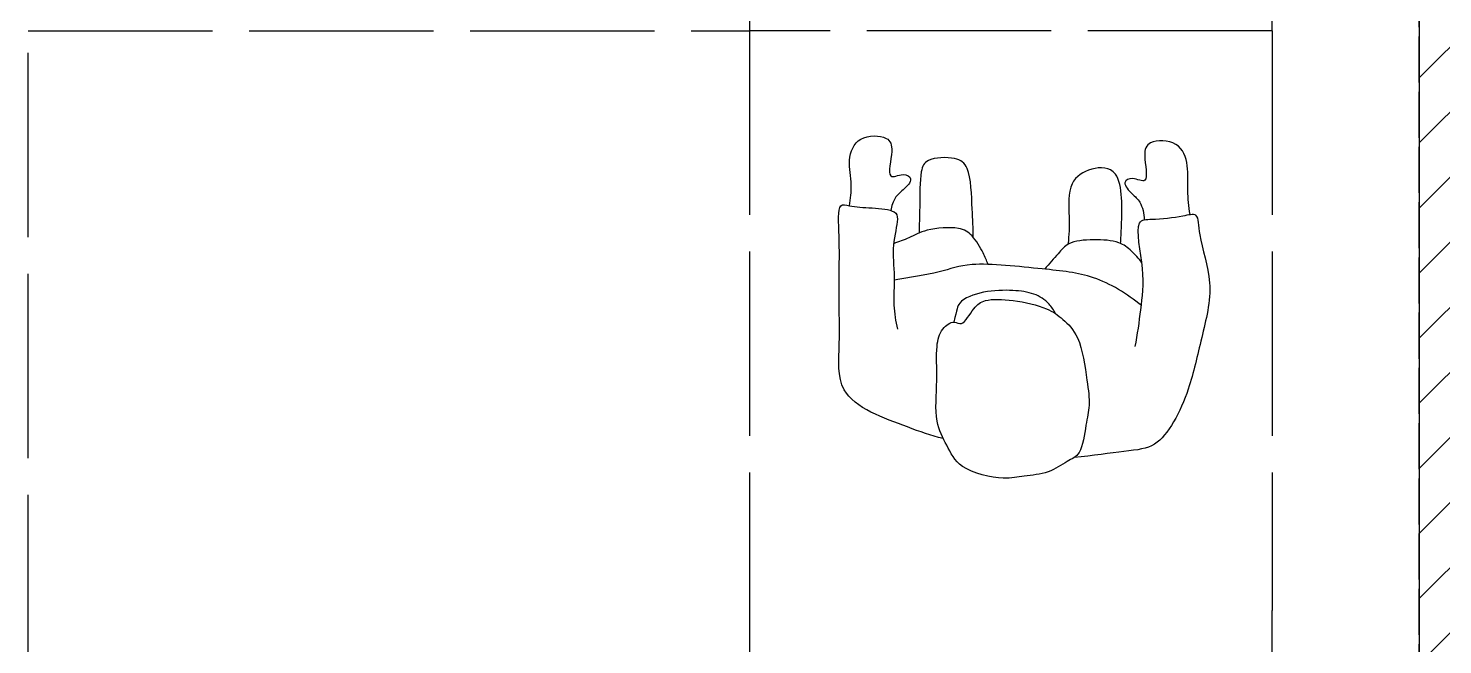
# Model space of a CAD drawing. Header units: millimetres. Extents: x -9564 to 78776, y -25260 to 24346.
# Drawn here: x 62035 to 63986, y -11831 to -10981 of the extents above; entities that cross this region are included whole.
import ezdxf

# ---------------------------------------------------------------- set-up
doc = ezdxf.new("R2010")
doc.units = ezdxf.units.MM
doc.header["$LTSCALE"] = 100
doc.linetypes.add('DASHED2', pattern=[0.762, 0.635, -0.127])
doc.linetypes.add('DASHEDX2', pattern=[3.048, 2.54, -0.508])
for name, color, linetype in [('Area proceso', 90, 'DASHEDX2'), ('Maquinas', 200, 'Continuous'), ('MUROS', 7, 'Continuous'), ('Personal', 20, 'Continuous')]:
    doc.layers.add(name, color=color, linetype=linetype)

# ---------------------------------------------------------------- blocks, each defined once
blk = doc.blocks.new('pa17-16')
for points, knots in [([(5.62, 2.5537), (5.6188, 2.5427), (5.6154, 2.5253), (5.6223, 2.4901), (5.6346, 2.4293), (5.661, 2.4064), (5.685, 2.3908), (5.7322, 2.3832), (5.7723, 2.3842), (5.7881, 2.3969), (5.8018, 2.4268), (5.8146, 2.4162), (5.8324, 2.4305), (5.8382, 2.4568), (5.8318, 2.5038), (5.8344, 2.5615), (5.8137, 2.5937), (5.7944, 2.6284), (5.7307, 2.6388), (5.7037, 2.6296), (5.6679, 2.626), (5.6442, 2.6055), (5.6228, 2.5961), (5.6214, 2.5667), (5.62, 2.5537)], [0, 0, 0, 0, 0.297584, 0.631064, 1.068635, 1.39533, 1.69617, 2.097861, 2.458938, 2.716293, 3.010442, 3.199165, 3.447293, 3.731671, 4.119196, 4.541864, 4.881702, 5.22714, 5.673063, 5.989311, 6.327668, 6.644571, 6.906626, 7.259736, 7.259736, 7.259736, 7.259736]), ([(5.5575, 2.4391), (5.5549, 2.4218), (5.5525, 2.3852), (5.5491, 2.3329), (5.5712, 2.2599), (5.5431, 2.2589), (5.5029, 2.2526), (5.4793, 2.2435), (5.4785, 2.2813), (5.4499, 2.3438), (5.4658, 2.4235), (5.4776, 2.5033), (5.5116, 2.5798), (5.5552, 2.585), (5.608, 2.5962), (5.6336, 2.6001)], [0, 0, 0, 0, 0.404899, 0.829805, 1.276298, 1.516647, 1.885942, 2.122553, 2.418487, 2.881882, 3.382407, 3.897515, 4.613825, 5.020942, 5.393355, 5.393355, 5.393355, 5.393355]), ([(5.8196, 2.5846), (5.837, 2.5819), (5.8817, 2.5675), (5.9755, 2.5418), (5.972, 2.4609), (5.9791, 2.3926), (5.9812, 2.315), (5.9891, 2.2612), (5.9692, 2.2664), (5.9401, 2.2663), (5.9063, 2.2668), (5.9005, 2.2811), (5.909, 2.3184), (5.9007, 2.3606), (5.9019, 2.4011), (5.8964, 2.4238), (5.8933, 2.4348)], [6.682038, 6.682038, 6.682038, 6.682038, 7.076266, 7.806153, 8.304227, 8.77662, 9.284333, 9.649979, 9.844608, 10.160206, 10.472731, 10.661147, 10.998544, 11.371438, 11.724832, 12.051545, 12.051545, 12.051545, 12.051545]), ([(5.6724, 2.3994), (5.675, 2.3947), (5.6837, 2.383), (5.7041, 2.3718), (5.7348, 2.3697), (5.774, 2.3728), (5.8085, 2.3874), (5.8116, 2.4015), (5.8144, 2.4199)], [0.121052, 0.121052, 0.121052, 0.121052, 0.297289, 0.584433, 0.895396, 1.26174, 1.600834, 1.760925, 1.760925, 1.760925, 1.760925]), ([(5.5522, 2.3809), (5.573, 2.3653), (5.6222, 2.3398), (5.6924, 2.3383), (5.7952, 2.3323), (5.8376, 2.352), (5.881, 2.3613), (5.9019, 2.366)], [0, 0, 0, 0, 0.49262, 0.970296, 1.525877, 1.91054, 2.357805, 2.357805, 2.357805, 2.357805]), ([(5.5552, 2.3206), (5.5597, 2.3147), (5.5706, 2.3043), (5.5892, 2.2916), (5.6248, 2.2913), (5.6613, 2.2967), (5.6731, 2.3154), (5.6858, 2.3299), (5.6912, 2.3378)], [0, 0, 0, 0, 0.262594, 0.520609, 0.853848, 1.185107, 1.43842, 1.738028, 1.738028, 1.738028, 1.738028]), ([(5.7713, 2.3359), (5.7736, 2.3305), (5.7786, 2.3203), (5.7954, 2.2951), (5.8154, 2.2848), (5.8612, 2.2906), (5.8838, 2.3057), (5.8988, 2.3117), (5.9058, 2.3148)], [0, 0, 0, 0, 0.233477, 0.532145, 0.79329, 1.163492, 1.458071, 1.725911, 1.725911, 1.725911, 1.725911]), ([(5.5867, 2.2952), (5.5866, 2.2877), (5.5872, 2.2667), (5.5883, 2.1873), (5.6353, 2.19), (5.6673, 2.2128), (5.6606, 2.2618), (5.6599, 2.2881), (5.6606, 2.3008)], [0.078483, 0.078483, 0.078483, 0.078483, 0.321516, 0.797556, 1.122606, 1.448668, 1.830958, 2.166281, 2.166281, 2.166281, 2.166281]), ([(5.7943, 2.2992), (5.7951, 2.2858), (5.7984, 2.2614), (5.8038, 2.2002), (5.8255, 2.1869), (5.8672, 2.191), (5.8755, 2.2117), (5.8718, 2.2605), (5.8715, 2.286), (5.871, 2.2978)], [0, 0, 0, 0, 0.353805, 0.775896, 1.041599, 1.377968, 1.615337, 2.001902, 2.313716, 2.313716, 2.313716, 2.313716]), ([(5.4915, 2.2484), (5.4936, 2.2374), (5.4981, 2.215), (5.4968, 2.1806), (5.512, 2.1445), (5.5569, 2.147), (5.5634, 2.1681), (5.5498, 2.2128), (5.5753, 2.1995), (5.5912, 2.209), (5.5741, 2.2257), (5.5617, 2.2339), (5.5559, 2.2515), (5.5556, 2.26)], [0, 0, 0, 0, 0.324329, 0.654038, 0.980089, 1.31306, 1.562526, 1.890179, 2.123217, 2.319335, 2.559559, 2.78492, 3.066636, 3.066636, 3.066636, 3.066636]), ([(5.9713, 2.2652), (5.9703, 2.2553), (5.9686, 2.234), (5.9786, 2.2017), (5.9668, 2.1644), (5.9218, 2.1628), (5.9134, 2.1832), (5.9229, 2.229), (5.8988, 2.2135), (5.882, 2.2215), (5.8976, 2.2397), (5.908, 2.248), (5.912, 2.2618), (5.9127, 2.2683)], [0.038839, 0.038839, 0.038839, 0.038839, 0.324329, 0.654038, 0.980089, 1.31306, 1.562526, 1.890179, 2.123217, 2.319335, 2.559559, 2.78492, 2.989829, 2.989829, 2.989829, 2.989829])]:
    blk.add_open_spline(points, degree=3, knots=knots)

msp = doc.modelspace()

# ---------------------------------------------------------------- hatches: boundary and pattern name
at = {"layer": 'Maquinas', "linetype": 'DASHED2', "true_color": 0xffffff}
h = msp.add_hatch(dxfattribs=at)
h.set_pattern_fill('ANSI31', scale=20)
h.set_pattern_definition([(45, (24911.81, 198.96), (-44.90128, 44.90128), [])])
h.paths.add_polyline_path([(64053.09, -17333.574), (64045.986, -17333.574), (64045.986, -16753.574), (64053.09, -10934.072), (67603.09, -10934.072), (67603.09, -10884.072), (67603.09, -10834.072), (63953.09, -10834.072), (63953.09, -20427.871), (63948.538, -21807.991), (68865.508, -21807.991), (68865.508, -21707.991), (64053.09, -21707.991)])

# ---------------------------------------------------------------- linework, layer by layer
msp.add_line((63953.09, -10834.072), (63953.09, -20427.871))
msp.add_lwpolyline([(63953.09, -11284.051), (63953.09, -14939.918)])
at = {"layer": 'Area proceso'}
for p, q in [((63029.255, -10184.077), (63029.255, -10984.077)), ((63750.255, -10984.077), (63750.255, -10184.077)), ((63750.255, -10984.077), (63029.255, -10984.077))]:
    msp.add_line(p, q, dxfattribs=at)
at = {"layer": 'Area proceso', "linetype": 'DASHEDX2'}
for p, q in [((62034.549, -11878.463), (62034.549, -10984.077)), ((62034.549, -10984.077), (63029.255, -10984.077))]:
    msp.add_line(p, q, dxfattribs=at)
at = {"layer": 'Area proceso', "color": 3}
for p, q in [((63029.255, -10984.077), (63029.255, -11784.077)), ((63750.255, -10984.077), (63750.255, -11784.077)), ((63750.255, -11884.077), (63750.255, -11784.077))]:
    msp.add_line(p, q, dxfattribs=at)
at = {"layer": 'MUROS', "linetype": 'DASHED2'}
msp.add_line((63953.09, -16161.013), (63953.09, -10934.072), dxfattribs=at)
at = {"layer": 'MUROS', "color": 3}
msp.add_line((63029.255, -11784.077), (63029.255, -11884.077), dxfattribs=at)

# ---------------------------------------------------------------- block references
at = {"layer": 'Personal', "xscale": 979.1504951166459, "yscale": 979.1504951166459, "zscale": 979.1504951166459, "rotation": 176.5413914376456}
msp.add_blockref('pa17-16', (69137.084, -9364.417), dxfattribs=at)

doc.saveas('drawing.dxf')
